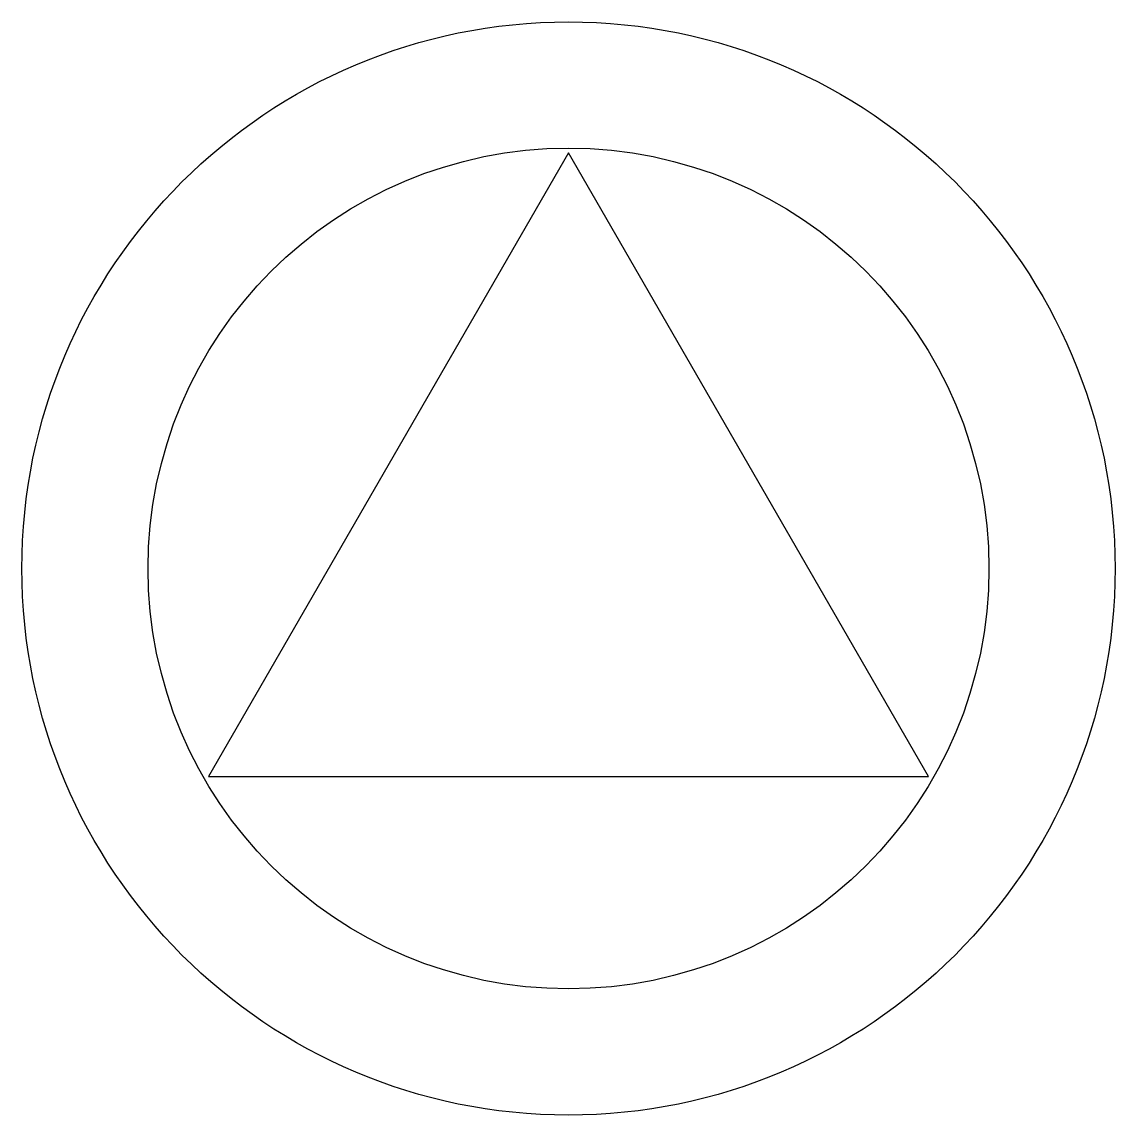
# Model space of a CAD drawing. Header units: millimetres. Extents: x -3111.545 to -3111.145, y 3720.062 to 3720.462.
import ezdxf

# ---------------------------------------------------------------- set-up
doc = ezdxf.new("R2010")
doc.units = ezdxf.units.MM
doc.header["$LTSCALE"] = 10
doc.layers.add('Ele_tomadas', color=2, linetype='Continuous')

msp = doc.modelspace()

# ---------------------------------------------------------------- linework, layer by layer
at = {"layer": 'Ele_tomadas', "color": 3}
msp.add_lwpolyline([(-3111.21375, 3720.18611), (-3111.34548, 3720.41427), (-3111.47721, 3720.18611)], close=True, dxfattribs=at)
at = {"layer": 'Ele_tomadas', "color": 2}
for radius in [0.2, 0.15381]:
    msp.add_circle((-3111.34548, 3720.26217), radius, dxfattribs=at)

doc.saveas('drawing.dxf')
